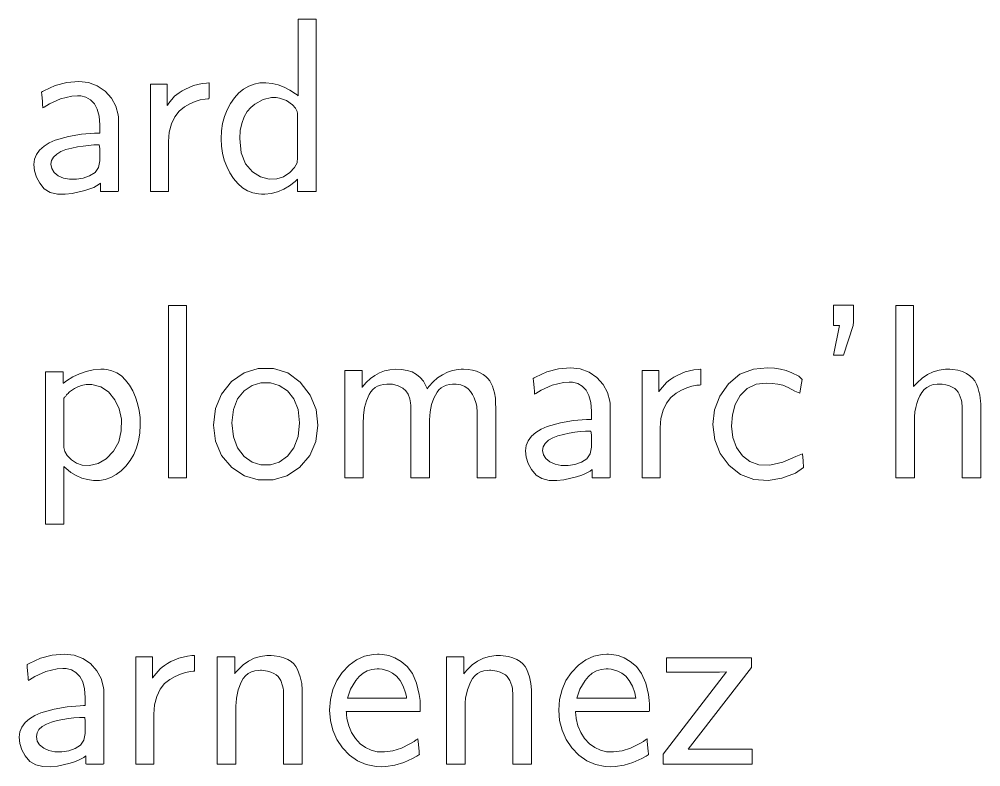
# Model space of a CAD drawing. Header units: inches. Extents: x 4.6 to 89.8, y 4.7 to 35.8.
# Drawn here: x 49.96 to 89.76, y 4.83 to 35.78 of the extents above; entities that cross this region are included whole.
import ezdxf

# ---------------------------------------------------------------- set-up
doc = ezdxf.new("R2010")
doc.units = ezdxf.units.IN
doc.header["$MEASUREMENT"] = 0
doc.layers.add('Calque 1', color=7, linetype='Continuous')

msp = doc.modelspace()

# ---------------------------------------------------------------- linework, layer by layer
at = {"layer": 'Calque 1', "lineweight": 0}
for points in [[(58.318, 30.835), (58.333, 31.163), (58.378, 31.472), (58.454, 31.763), (58.561, 32.036), (58.698, 32.29), (58.864, 32.526), (59.05, 32.73), (59.248, 32.893), (59.459, 33.018), (59.683, 33.102), (59.919, 33.147), (60.17, 33.153), (60.424, 33.125), (60.674, 33.065), (60.92, 32.973), (61.162, 32.849), (61.399, 32.692), (61.458, 32.648), (61.487, 32.625), (61.502, 32.614), (61.506, 32.611), (61.506, 32.634), (61.506, 32.689), (61.506, 32.772), (61.506, 32.881), (61.506, 33.012), (61.506, 33.163), (61.506, 33.33), (61.506, 33.511), (61.506, 33.901), (61.506, 34.71), (61.506, 35.08), (61.506, 35.246), (61.506, 35.395), (61.506, 35.524), (61.506, 35.631), (61.506, 35.712), (61.506, 35.764), (61.506, 35.784), (61.509, 35.784), (61.538, 35.784), (61.591, 35.784), (61.663, 35.784), (61.842, 35.784), (62.03, 35.784), (62.112, 35.784), (62.18, 35.784), (62.227, 35.784), (62.248, 35.784), (62.249, 35.783), (62.249, 35.768), (62.249, 35.735), (62.249, 35.683), (62.249, 35.615), (62.249, 35.53), (62.249, 35.43), (62.249, 35.316), (62.249, 35.188), (62.249, 35.047), (62.249, 34.731), (62.249, 34.375), (62.249, 33.984), (62.249, 33.566), (62.249, 33.128), (62.249, 32.217), (62.249, 31.307), (62.249, 30.868), (62.249, 30.451), (62.249, 30.06), (62.249, 29.703), (62.249, 29.387), (62.249, 29.246), (62.249, 29.119), (62.249, 29.004), (62.249, 28.904), (62.249, 28.82), (62.249, 28.751), (62.249, 28.7), (62.249, 28.666), (62.249, 28.651), (62.248, 28.651), (62.226, 28.651), (62.177, 28.651), (62.107, 28.651), (62.021, 28.651), (61.827, 28.651), (61.64, 28.651), (61.565, 28.651), (61.51, 28.651), (61.48, 28.651), (61.477, 28.654), (61.477, 28.675), (61.477, 28.713), (61.477, 28.824), (61.477, 28.954), (61.477, 29.073), (61.477, 29.118), (61.477, 29.149), (61.477, 29.162), (61.473, 29.158), (61.459, 29.145), (61.432, 29.119), (61.376, 29.068), (61.146, 28.89), (60.905, 28.748), (60.654, 28.642), (60.392, 28.574), (60.12, 28.542), (59.984, 28.54), (59.861, 28.548), (59.625, 28.594), (59.404, 28.681), (59.198, 28.809), (59.007, 28.978), (58.831, 29.187), (58.674, 29.428), (58.546, 29.682), (58.446, 29.95), (58.375, 30.232), (58.332, 30.527), (58.318, 30.835)], [(50.562, 29.765), (50.589, 29.984), (50.67, 30.186), (50.805, 30.369), (50.987, 30.531), (51.203, 30.666), (51.453, 30.774), (52.004, 30.925), (52.543, 31.022), (53.081, 31.068), (53.216, 31.071), (53.283, 31.072), (53.297, 31.075), (53.297, 31.177), (53.297, 31.327), (53.297, 31.383), (53.297, 31.405), (53.263, 31.765), (53.188, 32.057), (53.069, 32.28), (52.909, 32.445), (52.722, 32.554), (52.509, 32.606), (52.452, 32.61), (52.369, 32.61), (52.133, 32.593), (51.668, 32.485), (51.211, 32.279), (50.985, 32.14), (50.94, 32.109), (50.94, 32.113), (50.938, 32.137), (50.929, 32.236), (50.917, 32.377), (50.892, 32.666), (50.885, 32.753), (50.884, 32.769), (50.918, 32.79), (50.976, 32.822), (51.447, 33.034), (51.931, 33.161), (52.427, 33.204), (52.831, 33.16), (53.192, 33.028), (53.51, 32.809), (53.773, 32.519), (53.954, 32.189), (54.052, 31.822), (54.064, 31.725), (54.068, 31.675), (54.068, 31.656), (54.068, 31.565), (54.068, 31.387), (54.068, 31.14), (54.068, 30.841), (54.068, 30.158), (54.068, 29.474), (54.068, 29.176), (54.068, 28.929), (54.068, 28.751), (54.068, 28.659), (54.036, 28.651), (53.924, 28.651), (53.764, 28.651), (53.438, 28.651), (53.339, 28.651), (53.321, 28.654), (53.321, 28.693), (53.321, 28.76), (53.321, 28.917), (53.321, 28.975), (53.321, 28.998), (53.231, 28.93), (53.155, 28.881), (53.048, 28.823), (52.888, 28.76), (52.676, 28.69), (52.144, 28.57), (51.856, 28.544), (51.542, 28.546), (51.243, 28.616), (50.998, 28.765), (50.807, 28.99), (50.671, 29.243), (50.589, 29.502), (50.562, 29.765)], [(55.395, 28.651), (55.395, 28.684), (55.395, 28.779), (55.395, 28.929), (55.395, 29.126), (55.395, 29.365), (55.395, 29.637), (55.395, 29.937), (55.395, 30.256), (55.395, 31.592), (55.395, 31.906), (55.395, 32.198), (55.395, 32.46), (55.395, 32.687), (55.395, 32.871), (55.395, 33.005), (55.395, 33.081), (55.395, 33.097), (55.421, 33.097), (55.479, 33.097), (55.66, 33.097), (55.866, 33.097), (55.958, 33.097), (56.03, 33.097), (56.075, 33.097), (56.085, 33.095), (56.085, 33.055), (56.085, 32.975), (56.085, 32.738), (56.085, 32.474), (56.085, 32.36), (56.085, 32.272), (56.085, 32.222), (56.085, 32.214), (56.096, 32.232), (56.148, 32.306), (56.393, 32.594), (56.476, 32.665), (56.579, 32.739), (56.701, 32.814), (56.842, 32.892), (57.17, 33.036), (57.525, 33.122), (57.713, 33.141), (57.809, 33.146), (57.816, 33.13), (57.816, 33.081), (57.816, 33.008), (57.816, 32.82), (57.816, 32.633), (57.816, 32.559), (57.816, 32.511), (57.812, 32.494), (57.76, 32.492), (57.656, 32.481), (57.447, 32.442), (57.238, 32.378), (57.021, 32.282), (56.797, 32.155), (56.581, 31.983), (56.4, 31.747), (56.256, 31.45), (56.166, 31.107), (56.133, 30.722), (56.133, 30.689), (56.133, 30.662), (56.133, 30.609), (56.133, 30.531), (56.133, 30.317), (56.133, 30.045), (56.133, 29.434), (56.133, 29.144), (56.133, 28.901), (56.133, 28.804), (56.133, 28.728), (56.133, 28.676), (56.133, 28.652), (56.117, 28.651), (56.065, 28.651), (55.983, 28.651), (55.883, 28.651), (55.661, 28.651), (55.474, 28.651), (55.416, 28.651), (55.395, 28.651)], [(59.089, 30.845), (59.148, 30.253), (59.322, 29.793), (59.608, 29.464), (59.94, 29.254), (60.298, 29.159), (60.624, 29.17), (60.903, 29.262), (61.157, 29.434), (61.352, 29.642), (61.457, 29.843), (61.477, 30.053), (61.477, 30.204), (61.477, 30.411), (61.477, 30.917), (61.477, 31.424), (61.477, 31.631), (61.477, 31.781), (61.477, 31.857), (61.476, 31.886), (61.464, 31.957), (61.396, 32.1), (61.27, 32.244), (61.018, 32.424), (60.739, 32.522), (60.589, 32.541), (60.538, 32.543), (60.537, 32.543), (60.529, 32.543), (60.52, 32.543), (60.49, 32.542), (60.401, 32.537), (60.052, 32.454), (59.708, 32.267), (59.54, 32.133), (59.39, 31.957), (59.265, 31.737), (59.168, 31.473), (59.109, 31.176), (59.089, 30.845)], [(51.271, 29.787), (51.305, 29.604), (51.406, 29.443), (51.575, 29.306), (51.788, 29.209), (52.036, 29.159), (52.324, 29.157), (52.609, 29.201), (52.873, 29.293), (53.1, 29.436), (53.242, 29.643), (53.296, 29.915), (53.297, 30.103), (53.297, 30.431), (53.272, 30.585), (53.051, 30.578), (52.827, 30.562), (52.599, 30.535), (52.367, 30.498), (52.13, 30.449), (51.894, 30.388), (51.687, 30.306), (51.513, 30.202), (51.379, 30.078), (51.298, 29.94)], [(86.244, 16.797), (86.244, 16.806), (86.244, 16.832), (86.244, 16.875), (86.244, 16.933), (86.244, 17.007), (86.244, 17.094), (86.244, 17.196), (86.244, 17.31), (86.244, 17.574), (86.244, 17.88), (86.244, 18.223), (86.244, 18.597), (86.244, 18.995), (86.244, 19.413), (86.244, 20.28), (86.244, 21.152), (86.244, 21.575), (86.244, 21.981), (86.244, 22.365), (86.244, 22.72), (86.244, 23.041), (86.244, 23.322), (86.244, 23.446), (86.244, 23.557), (86.244, 23.655), (86.244, 23.74), (86.244, 23.81), (86.244, 23.864), (86.244, 23.903), (86.244, 23.925), (86.253, 23.93), (86.288, 23.93), (86.343, 23.93), (86.415, 23.93), (86.764, 23.93), (86.843, 23.93), (86.908, 23.93), (86.955, 23.93), (86.979, 23.93), (86.982, 23.929), (86.982, 23.905), (86.982, 23.851), (86.982, 23.769), (86.982, 23.662), (86.982, 23.533), (86.982, 23.384), (86.982, 23.22), (86.982, 22.851), (86.982, 22.451), (86.982, 22.039), (86.982, 21.639), (86.982, 21.273), (86.982, 21.11), (86.982, 20.963), (86.982, 20.836), (86.982, 20.731), (86.982, 20.652), (86.982, 20.6), (86.982, 20.579), (86.987, 20.585), (86.999, 20.599), (87.024, 20.628), (87.124, 20.735), (87.334, 20.922), (87.557, 21.07), (87.792, 21.181), (88.041, 21.254), (88.302, 21.289), (88.369, 21.292), (88.403, 21.292), (88.419, 21.292), (88.48, 21.291), (88.597, 21.284), (88.813, 21.251), (89.006, 21.192), (89.174, 21.112), (89.313, 21.022), (89.423, 20.922), (89.508, 20.81), (89.579, 20.68), (89.639, 20.531), (89.686, 20.371), (89.72, 20.226), (89.741, 20.097), (89.751, 19.979), (89.757, 19.85), (89.759, 19.708), (89.76, 19.638), (89.76, 19.609), (89.76, 19.554), (89.76, 19.477), (89.76, 19.38), (89.76, 19.265), (89.76, 19.134), (89.76, 18.835), (89.76, 18.502), (89.76, 18.153), (89.76, 17.808), (89.76, 17.486), (89.76, 17.339), (89.76, 17.205), (89.76, 17.086), (89.76, 16.984), (89.76, 16.902), (89.76, 16.842), (89.76, 16.806), (89.76, 16.797), (89.742, 16.797), (89.699, 16.797), (89.636, 16.797), (89.557, 16.797), (89.374, 16.797), (89.191, 16.797), (89.112, 16.797), (89.049, 16.797), (89.006, 16.797), (88.988, 16.797), (88.988, 16.806), (88.988, 16.84), (88.988, 16.899), (88.988, 16.979), (88.988, 17.077), (88.988, 17.193), (88.988, 17.324), (88.988, 17.467), (88.988, 17.78), (88.988, 18.115), (88.988, 18.454), (88.988, 18.778), (88.988, 19.069), (88.988, 19.196), (88.988, 19.308), (88.988, 19.403), (88.988, 19.478), (88.988, 19.53), (88.988, 19.559), (88.988, 19.609), (88.987, 19.706), (88.985, 19.787), (88.981, 19.856), (88.969, 19.937), (88.946, 20.036), (88.913, 20.151), (88.871, 20.258), (88.82, 20.348), (88.76, 20.423), (88.681, 20.49), (88.581, 20.552), (88.461, 20.608), (88.32, 20.65), (88.161, 20.674), (88.074, 20.679), (88.029, 20.68), (87.996, 20.679), (87.954, 20.678), (87.795, 20.657), (87.652, 20.612), (87.524, 20.543), (87.411, 20.451), (87.314, 20.335), (87.232, 20.195), (87.164, 20.042), (87.109, 19.878), (87.066, 19.705), (87.036, 19.522), (87.02, 19.328), (87.016, 19.228), (87.015, 19.176), (87.015, 19.163), (87.015, 19.157), (87.015, 19.129), (87.015, 19.08), (87.015, 19.012), (87.015, 18.928), (87.015, 18.83), (87.015, 18.719), (87.015, 18.467), (87.015, 17.897), (87.015, 17.612), (87.015, 17.346), (87.015, 17.116), (87.015, 17.02), (87.015, 16.938), (87.015, 16.873), (87.015, 16.827), (87.015, 16.801), (87.015, 16.797), (86.995, 16.797), (86.95, 16.797), (86.884, 16.797), (86.804, 16.797), (86.438, 16.797), (86.361, 16.797), (86.299, 16.797), (86.258, 16.797), (86.244, 16.797)], [(51.04, 14.873), (51.04, 14.881), (51.04, 14.907), (51.04, 14.948), (51.04, 15.005), (51.04, 15.076), (51.04, 15.16), (51.04, 15.368), (51.04, 15.622), (51.04, 15.916), (51.04, 16.244), (51.04, 16.599), (51.04, 16.976), (51.04, 17.37), (51.04, 18.18), (51.04, 18.981), (51.04, 19.363), (51.04, 19.725), (51.04, 20.061), (51.04, 20.365), (51.04, 20.63), (51.04, 20.851), (51.04, 20.943), (51.04, 21.022), (51.04, 21.086), (51.04, 21.136), (51.04, 21.17), (51.04, 21.188), (51.042, 21.191), (51.068, 21.191), (51.119, 21.191), (51.189, 21.191), (51.273, 21.191), (51.46, 21.191), (51.635, 21.191), (51.704, 21.191), (51.753, 21.191), (51.776, 21.191), (51.778, 21.185), (51.778, 21.162), (51.778, 21.124), (51.778, 21.017), (51.778, 20.894), (51.778, 20.784), (51.778, 20.743), (51.778, 20.717), (51.778, 20.71), (51.778, 20.709), (51.778, 20.709), (51.789, 20.718), (51.915, 20.813), (52.175, 20.977), (52.448, 21.107), (52.731, 21.203), (53.026, 21.264), (53.332, 21.291), (53.41, 21.292), (53.47, 21.291), (53.583, 21.282), (53.798, 21.232), (53.999, 21.142), (54.186, 21.013), (54.359, 20.843), (54.518, 20.632), (54.658, 20.393), (54.773, 20.139), (54.861, 19.872), (54.923, 19.59), (54.96, 19.296), (54.97, 18.984), (54.951, 18.646), (54.9, 18.33), (54.817, 18.035), (54.701, 17.762), (54.553, 17.51), (54.374, 17.281), (54.178, 17.086), (53.971, 16.929), (53.752, 16.811), (53.521, 16.732), (53.279, 16.692), (53.029, 16.69), (52.784, 16.722), (52.548, 16.788), (52.319, 16.888), (52.099, 17.022), (51.887, 17.19), (51.835, 17.237), (51.811, 17.259), (51.811, 17.255), (51.811, 17.229), (51.811, 17.18), (51.811, 17.11), (51.811, 17.022), (51.811, 16.917), (51.811, 16.799), (51.811, 16.53), (51.811, 16.233), (51.811, 15.628), (51.811, 15.356), (51.811, 15.235), (51.811, 15.128), (51.811, 15.037), (51.811, 14.963), (51.811, 14.91), (51.811, 14.879), (51.805, 14.873), (51.77, 14.873), (51.71, 14.873), (51.632, 14.873), (51.25, 14.873), (51.167, 14.873), (51.1, 14.873), (51.056, 14.873), (51.04, 14.873)], [(57.995, 18.979), (58.079, 19.665), (58.332, 20.267), (58.752, 20.783), (59.266, 21.146), (59.846, 21.327), (60.487, 21.326), (61.08, 21.137), (61.591, 20.758), (61.998, 20.225), (62.244, 19.628), (62.326, 18.97), (62.24, 18.301), (61.983, 17.719), (61.557, 17.226), (61.042, 16.88), (60.469, 16.708), (59.852, 16.708), (59.278, 16.882), (58.763, 17.23), (58.338, 17.726), (58.08, 18.31)], [(63.43, 16.797), (63.43, 16.812), (63.43, 16.856), (63.43, 16.928), (63.43, 17.024), (63.43, 17.142), (63.43, 17.281), (63.43, 17.613), (63.43, 18), (63.43, 18.428), (63.43, 19.332), (63.43, 19.776), (63.43, 20.19), (63.43, 20.559), (63.43, 20.865), (63.43, 20.989), (63.43, 21.091), (63.43, 21.169), (63.43, 21.22), (63.43, 21.243), (63.432, 21.244), (63.448, 21.244), (63.527, 21.244), (63.65, 21.244), (63.937, 21.244), (64.058, 21.244), (64.134, 21.244), (64.149, 21.239), (64.149, 21.179), (64.149, 21.07), (64.149, 20.933), (64.149, 20.663), (64.149, 20.572), (64.149, 20.548), (64.149, 20.542), (64.149, 20.54), (64.158, 20.552), (64.321, 20.742), (64.495, 20.904), (64.68, 21.037), (64.876, 21.143), (65.083, 21.221), (65.301, 21.27), (65.53, 21.291), (65.779, 21.284), (66.011, 21.246), (66.217, 21.178), (66.399, 21.08), (66.556, 20.952), (66.688, 20.793), (66.795, 20.604), (66.839, 20.498), (66.844, 20.485), (66.854, 20.494), (66.875, 20.522), (66.917, 20.575), (67.092, 20.768), (67.277, 20.931), (67.474, 21.064), (67.681, 21.166), (67.899, 21.238), (68.128, 21.28), (68.247, 21.29), (68.307, 21.292), (68.352, 21.292), (68.547, 21.282), (68.727, 21.253), (68.891, 21.206), (69.039, 21.142), (69.167, 21.069), (69.275, 20.99), (69.362, 20.905), (69.433, 20.812), (69.547, 20.585), (69.626, 20.319), (69.667, 20.096), (69.677, 19.904), (69.681, 19.672), (69.681, 19.642), (69.681, 19.598), (69.681, 19.486), (69.681, 19.316), (69.681, 19.101), (69.681, 18.85), (69.681, 18.286), (69.681, 17.713), (69.681, 17.45), (69.681, 17.217), (69.681, 17.025), (69.681, 16.885), (69.681, 16.808), (69.679, 16.797), (69.623, 16.797), (69.51, 16.797), (69.205, 16.797), (69.062, 16.797), (68.955, 16.797), (68.91, 16.797), (68.909, 16.823), (68.909, 16.916), (68.909, 17.067), (68.909, 17.266), (68.909, 17.502), (68.909, 17.765), (68.909, 18.326), (68.909, 18.865), (68.909, 19.1), (68.909, 19.298), (68.909, 19.448), (68.909, 19.539), (68.909, 19.564), (68.909, 19.567), (68.909, 19.573), (68.909, 19.605), (68.907, 19.657), (68.895, 19.751), (68.872, 19.876), (68.794, 20.113), (68.727, 20.246), (68.64, 20.374), (68.536, 20.482), (68.401, 20.571), (68.233, 20.641), (68.039, 20.676), (67.986, 20.679), (67.96, 20.68), (67.898, 20.678), (67.764, 20.663), (67.64, 20.632), (67.527, 20.584), (67.425, 20.519), (67.333, 20.438), (67.252, 20.341), (67.121, 20.101), (67.027, 19.83), (66.969, 19.531), (66.947, 19.203), (66.946, 19.164), (66.946, 19.155), (66.946, 19.091), (66.946, 18.974), (66.946, 18.815), (66.946, 18.621), (66.946, 18.402), (66.946, 17.925), (66.946, 17.456), (66.946, 17.248), (66.946, 17.069), (66.946, 16.928), (66.946, 16.834), (66.946, 16.797), (66.938, 16.797), (66.867, 16.797), (66.744, 16.797), (66.436, 16.797), (66.299, 16.797), (66.204, 16.797), (66.18, 16.797), (66.175, 16.8), (66.175, 16.857), (66.175, 16.979), (66.175, 17.153), (66.175, 17.37), (66.175, 17.62), (66.175, 17.89), (66.175, 18.454), (66.175, 18.726), (66.175, 18.977), (66.175, 19.196), (66.175, 19.373), (66.175, 19.498), (66.175, 19.559), (66.174, 19.643), (66.171, 19.787), (66.161, 19.908), (66.123, 20.073), (66.058, 20.258), (65.968, 20.4), (65.837, 20.511), (65.647, 20.608), (65.403, 20.668), (65.261, 20.679), (65.224, 20.68), (65.169, 20.679), (65.033, 20.667), (64.908, 20.637), (64.794, 20.592), (64.69, 20.53), (64.598, 20.451), (64.516, 20.356), (64.444, 20.244), (64.331, 19.988), (64.253, 19.705), (64.21, 19.394), (64.203, 19.228), (64.202, 19.185), (64.202, 19.162), (64.202, 19.115), (64.202, 19.012), (64.202, 18.864), (64.202, 18.679), (64.202, 18.467), (64.202, 17.52), (64.202, 17.305), (64.202, 17.116), (64.202, 16.963), (64.202, 16.856), (64.202, 16.801), (64.198, 16.797), (64.136, 16.797), (64.019, 16.797), (63.87, 16.797), (63.572, 16.797), (63.47, 16.797), (63.43, 16.797)], [(70.916, 17.911), (70.943, 18.131), (71.024, 18.333), (71.159, 18.516), (71.341, 18.678), (71.557, 18.812), (71.806, 18.92), (72.358, 19.071), (72.897, 19.168), (73.434, 19.214), (73.569, 19.218), (73.637, 19.218), (73.65, 19.222), (73.65, 19.324), (73.65, 19.474), (73.65, 19.529), (73.65, 19.551), (73.617, 19.912), (73.541, 20.203), (73.423, 20.426), (73.263, 20.591), (73.076, 20.7), (72.863, 20.752), (72.806, 20.756), (72.723, 20.756), (72.487, 20.739), (72.021, 20.631), (71.564, 20.426), (71.339, 20.286), (71.294, 20.255), (71.294, 20.259), (71.292, 20.284), (71.283, 20.383), (71.271, 20.524), (71.246, 20.813), (71.239, 20.9), (71.237, 20.915), (71.272, 20.936), (71.33, 20.969), (71.801, 21.18), (72.285, 21.308), (72.78, 21.35), (73.184, 21.306), (73.546, 21.175), (73.864, 20.956), (74.127, 20.665), (74.307, 20.336), (74.406, 19.969), (74.418, 19.871), (74.421, 19.821), (74.422, 19.803), (74.422, 19.711), (74.422, 19.533), (74.422, 19.286), (74.422, 18.988), (74.422, 18.304), (74.422, 17.621), (74.422, 17.322), (74.422, 17.075), (74.422, 16.897), (74.422, 16.806), (74.39, 16.797), (74.278, 16.797), (74.118, 16.797), (73.791, 16.797), (73.693, 16.797), (73.675, 16.801), (73.675, 16.84), (73.675, 16.907), (73.675, 17.064), (73.675, 17.121), (73.675, 17.144), (73.585, 17.076), (73.509, 17.027), (73.401, 16.97), (73.242, 16.906), (73.03, 16.836), (72.497, 16.716), (72.21, 16.69), (71.896, 16.692), (71.596, 16.763), (71.351, 16.911), (71.161, 17.137), (71.025, 17.39), (70.943, 17.648), (70.916, 17.911)], [(75.748, 16.797), (75.748, 16.83), (75.748, 16.925), (75.748, 17.075), (75.748, 17.273), (75.748, 17.511), (75.748, 17.784), (75.748, 18.083), (75.748, 18.402), (75.748, 19.738), (75.748, 20.052), (75.748, 20.344), (75.748, 20.607), (75.748, 20.834), (75.748, 21.017), (75.748, 21.151), (75.748, 21.228), (75.749, 21.244), (75.775, 21.244), (75.833, 21.244), (76.013, 21.244), (76.22, 21.244), (76.312, 21.244), (76.384, 21.244), (76.428, 21.244), (76.438, 21.241), (76.438, 21.201), (76.438, 21.121), (76.438, 20.885), (76.438, 20.621), (76.438, 20.506), (76.438, 20.419), (76.438, 20.368), (76.438, 20.361), (76.45, 20.378), (76.501, 20.453), (76.747, 20.74), (76.83, 20.812), (76.933, 20.885), (77.054, 20.961), (77.195, 21.038), (77.523, 21.182), (77.879, 21.268), (78.066, 21.288), (78.162, 21.292), (78.17, 21.276), (78.17, 21.227), (78.17, 21.154), (78.17, 20.967), (78.17, 20.779), (78.17, 20.706), (78.17, 20.657), (78.166, 20.641), (78.114, 20.638), (78.01, 20.628), (77.801, 20.588), (77.591, 20.524), (77.375, 20.429), (77.151, 20.301), (76.935, 20.129), (76.754, 19.894), (76.61, 19.596), (76.52, 19.253), (76.487, 18.869), (76.486, 18.835), (76.486, 18.809), (76.486, 18.755), (76.486, 18.677), (76.486, 18.463), (76.486, 18.192), (76.486, 17.58), (76.486, 17.291), (76.486, 17.047), (76.486, 16.95), (76.486, 16.874), (76.486, 16.823), (76.486, 16.798), (76.471, 16.797), (76.418, 16.797), (76.337, 16.797), (76.237, 16.797), (76.015, 16.797), (75.827, 16.797), (75.77, 16.797), (75.748, 16.797)], [(78.671, 18.999), (78.743, 19.613), (78.958, 20.178), (79.317, 20.694), (79.789, 21.084), (80.358, 21.301), (80.926, 21.349), (81.219, 21.333), (81.475, 21.295), (81.698, 21.235), (81.944, 21.137), (82.225, 21), (82.371, 20.864), (82.316, 20.569), (82.265, 20.295), (82.061, 20.385), (81.787, 20.534), (81.568, 20.627), (81.365, 20.676), (81.132, 20.706), (80.871, 20.718), (80.457, 20.671), (80.094, 20.501), (79.805, 20.209), (79.597, 19.831), (79.477, 19.407), (79.444, 18.935), (79.502, 18.464), (79.654, 18.056), (79.898, 17.713), (80.207, 17.469), (80.572, 17.34), (81.029, 17.327), (81.568, 17.439), (82.109, 17.68), (82.384, 17.796), (82.406, 17.497), (82.426, 17.219), (82.087, 16.995), (81.53, 16.783), (80.961, 16.691), (80.364, 16.732), (79.82, 16.937), (79.345, 17.305), (78.971, 17.801), (78.746, 18.366)], [(58.766, 19.076), (58.822, 18.5), (58.988, 18.036), (59.263, 17.685), (59.595, 17.45), (59.963, 17.333), (60.357, 17.333), (60.725, 17.451), (61.057, 17.689), (61.332, 18.043), (61.499, 18.505), (61.554, 19.076), (61.499, 19.625), (61.332, 20.065), (61.057, 20.394), (60.725, 20.614), (60.357, 20.724), (59.966, 20.724), (59.601, 20.614), (59.269, 20.394), (58.991, 20.065), (58.822, 19.625)], [(51.811, 18.049), (51.845, 17.892), (51.947, 17.723), (52.116, 17.543), (52.328, 17.397), (52.568, 17.317), (52.862, 17.302), (53.227, 17.388), (53.564, 17.589), (53.867, 17.901), (54.079, 18.289), (54.185, 18.744), (54.187, 19.224), (54.097, 19.647), (53.916, 20.03), (53.652, 20.355), (53.332, 20.566), (52.959, 20.657), (52.801, 20.659), (52.727, 20.655), (52.657, 20.647), (52.589, 20.635), (52.525, 20.618), (52.465, 20.595), (52.408, 20.571), (52.353, 20.546), (52.302, 20.523), (52.253, 20.498), (52.205, 20.471), (52.159, 20.441), (52.117, 20.412), (52.079, 20.382), (52.045, 20.354), (52.012, 20.324), (51.979, 20.292), (51.948, 20.259), (51.921, 20.23), (51.9, 20.205), (51.883, 20.183), (51.864, 20.162), (51.845, 20.141), (51.835, 20.13), (51.821, 20.111), (51.811, 20.098), (51.811, 19.644), (51.811, 18.62)], [(71.625, 17.934), (71.658, 17.75), (71.76, 17.59), (71.928, 17.453), (72.142, 17.356), (72.39, 17.306), (72.677, 17.303), (72.963, 17.348), (73.227, 17.44), (73.454, 17.583), (73.596, 17.79), (73.65, 18.062), (73.65, 18.25), (73.65, 18.578), (73.626, 18.731), (73.405, 18.725), (73.18, 18.708), (72.953, 18.682), (72.721, 18.644), (72.483, 18.596), (72.247, 18.535), (72.04, 18.453), (71.867, 18.349), (71.732, 18.224), (71.652, 18.086)], [(49.959, 6.058), (49.986, 6.278), (50.067, 6.479), (50.202, 6.663), (50.384, 6.824), (50.6, 6.959), (50.85, 7.067), (51.401, 7.218), (51.941, 7.315), (52.478, 7.361), (52.613, 7.364), (52.68, 7.365), (52.694, 7.369), (52.694, 7.47), (52.694, 7.621), (52.694, 7.676), (52.694, 7.698), (52.661, 8.058), (52.585, 8.35), (52.466, 8.573), (52.306, 8.738), (52.119, 8.847), (51.906, 8.899), (51.849, 8.903), (51.767, 8.903), (51.531, 8.886), (51.065, 8.778), (50.608, 8.572), (50.382, 8.433), (50.337, 8.402), (50.337, 8.406), (50.335, 8.43), (50.327, 8.529), (50.314, 8.671), (50.289, 8.96), (50.282, 9.046), (50.281, 9.062), (50.315, 9.083), (50.373, 9.115), (50.845, 9.327), (51.328, 9.454), (51.824, 9.497), (52.228, 9.453), (52.589, 9.322), (52.907, 9.103), (53.17, 8.812), (53.351, 8.483), (53.449, 8.116), (53.461, 8.018), (53.465, 7.968), (53.466, 7.95), (53.466, 7.858), (53.466, 7.68), (53.466, 7.433), (53.466, 7.135), (53.466, 6.451), (53.466, 5.768), (53.466, 5.469), (53.466, 5.222), (53.466, 5.044), (53.466, 4.952), (53.433, 4.944), (53.321, 4.944), (53.162, 4.944), (52.835, 4.944), (52.737, 4.944), (52.718, 4.948), (52.718, 4.986), (52.718, 5.054), (52.718, 5.211), (52.718, 5.268), (52.718, 5.291), (52.628, 5.223), (52.552, 5.174), (52.445, 5.117), (52.286, 5.053), (52.073, 4.983), (51.541, 4.863), (51.253, 4.837), (50.939, 4.839), (50.64, 4.909), (50.395, 5.058), (50.204, 5.283), (50.068, 5.537), (49.986, 5.795), (49.959, 6.058)], [(54.792, 4.944), (54.792, 4.977), (54.792, 5.072), (54.792, 5.222), (54.792, 5.42), (54.792, 5.658), (54.792, 5.931), (54.792, 6.23), (54.792, 6.549), (54.792, 7.885), (54.792, 8.199), (54.792, 8.491), (54.792, 8.754), (54.792, 8.98), (54.792, 9.164), (54.792, 9.298), (54.792, 9.375), (54.792, 9.391), (54.818, 9.391), (54.877, 9.391), (55.057, 9.391), (55.263, 9.391), (55.355, 9.391), (55.428, 9.391), (55.472, 9.391), (55.482, 9.388), (55.482, 9.348), (55.482, 9.268), (55.482, 9.031), (55.482, 8.768), (55.482, 8.653), (55.482, 8.565), (55.482, 8.515), (55.482, 8.507), (55.493, 8.525), (55.545, 8.6), (55.79, 8.887), (55.874, 8.959), (55.976, 9.032), (56.098, 9.108), (56.239, 9.185), (56.567, 9.329), (56.922, 9.415), (57.11, 9.435), (57.206, 9.439), (57.213, 9.423), (57.213, 9.374), (57.213, 9.301), (57.213, 9.113), (57.213, 8.926), (57.213, 8.853), (57.213, 8.804), (57.209, 8.788), (57.157, 8.785), (57.053, 8.774), (56.844, 8.735), (56.635, 8.671), (56.419, 8.576), (56.195, 8.448), (55.978, 8.276), (55.797, 8.041), (55.654, 7.743), (55.563, 7.4), (55.53, 7.016), (55.53, 6.982), (55.53, 6.955), (55.53, 6.902), (55.53, 6.824), (55.53, 6.61), (55.53, 6.339), (55.53, 5.727), (55.53, 5.438), (55.53, 5.194), (55.53, 5.097), (55.53, 5.021), (55.53, 4.97), (55.53, 4.945), (55.514, 4.944), (55.462, 4.944), (55.381, 4.944), (55.28, 4.944), (55.058, 4.944), (54.871, 4.944), (54.813, 4.944), (54.792, 4.944)], [(58.159, 4.944), (58.159, 4.966), (58.159, 5.029), (58.159, 5.129), (58.159, 5.264), (58.159, 5.428), (58.159, 5.619), (58.159, 5.833), (58.159, 6.066), (58.159, 6.574), (58.159, 7.115), (58.159, 7.659), (58.159, 8.176), (58.159, 8.636), (58.159, 8.837), (58.159, 9.012), (58.159, 9.158), (58.159, 9.272), (58.159, 9.35), (58.159, 9.388), (58.168, 9.391), (58.201, 9.391), (58.325, 9.391), (58.665, 9.391), (58.806, 9.391), (58.852, 9.391), (58.875, 9.391), (58.877, 9.385), (58.877, 9.357), (58.877, 9.241), (58.877, 8.91), (58.877, 8.768), (58.877, 8.719), (58.877, 8.691), (58.877, 8.687), (58.918, 8.739), (59.016, 8.853), (59.223, 9.05), (59.447, 9.208), (59.686, 9.324), (59.941, 9.4), (60.212, 9.436), (60.282, 9.439), (60.318, 9.439), (60.334, 9.439), (60.393, 9.438), (60.507, 9.431), (60.718, 9.401), (60.907, 9.347), (61.072, 9.273), (61.211, 9.188), (61.322, 9.092), (61.41, 8.984), (61.484, 8.858), (61.591, 8.559), (61.65, 8.281), (61.67, 8.014), (61.674, 7.86), (61.675, 7.785), (61.675, 7.756), (61.675, 7.701), (61.675, 7.624), (61.675, 7.527), (61.675, 7.281), (61.675, 6.982), (61.675, 6.3), (61.675, 5.955), (61.675, 5.633), (61.675, 5.352), (61.675, 5.131), (61.675, 5.048), (61.675, 4.988), (61.675, 4.953), (61.674, 4.944), (61.657, 4.944), (61.614, 4.944), (61.472, 4.944), (61.289, 4.944), (61.106, 4.944), (60.963, 4.944), (60.92, 4.944), (60.903, 4.944), (60.903, 4.953), (60.903, 4.987), (60.903, 5.046), (60.903, 5.125), (60.903, 5.34), (60.903, 5.613), (60.903, 5.927), (60.903, 6.262), (60.903, 6.925), (60.903, 7.216), (60.903, 7.455), (60.903, 7.55), (60.903, 7.624), (60.903, 7.677), (60.903, 7.706), (60.903, 7.756), (60.902, 7.853), (60.896, 8.003), (60.884, 8.084), (60.861, 8.183), (60.786, 8.404), (60.675, 8.57), (60.596, 8.637), (60.496, 8.699), (60.375, 8.755), (60.235, 8.797), (60.076, 8.82), (59.989, 8.826), (59.944, 8.826), (59.869, 8.825), (59.71, 8.804), (59.567, 8.759), (59.439, 8.69), (59.326, 8.598), (59.229, 8.481), (59.147, 8.342), (59.023, 8.025), (58.951, 7.668), (58.934, 7.475), (58.931, 7.374), (58.93, 7.323), (58.93, 7.304), (58.93, 7.276), (58.93, 7.227), (58.93, 7.075), (58.93, 6.866), (58.93, 6.614), (58.93, 6.044), (58.93, 5.758), (58.93, 5.493), (58.93, 5.263), (58.93, 5.085), (58.93, 5.02), (58.93, 4.974), (58.93, 4.948), (58.93, 4.944), (58.91, 4.944), (58.864, 4.944), (58.719, 4.944), (58.353, 4.944), (58.214, 4.944), (58.173, 4.944), (58.159, 4.944)], [(62.808, 7.178), (62.841, 7.62), (62.939, 8.028), (63.102, 8.402), (63.332, 8.742), (63.615, 9.037), (63.922, 9.261), (64.251, 9.41), (64.603, 9.486), (64.787, 9.497), (64.864, 9.496), (64.999, 9.486), (65.261, 9.435), (65.513, 9.34), (65.766, 9.193), (66.017, 8.986), (66.232, 8.691), (66.405, 8.301), (66.518, 7.832), (66.549, 7.57), (66.559, 7.432), (66.56, 7.403), (66.56, 7.397), (66.56, 7.332), (66.56, 7.235), (66.56, 7.149), (66.552, 7.119), (66.491, 7.119), (66.378, 7.119), (66.221, 7.119), (66.027, 7.119), (65.558, 7.119), (65.029, 7.119), (64.501, 7.119), (64.031, 7.119), (63.837, 7.119), (63.68, 7.119), (63.567, 7.119), (63.507, 7.119), (63.498, 7.119), (63.5, 7.079), (63.506, 6.993), (63.526, 6.829), (63.599, 6.522), (63.715, 6.246), (63.875, 6.001), (64.074, 5.789), (64.292, 5.627), (64.528, 5.516), (64.781, 5.457), (64.914, 5.446), (65.077, 5.449), (65.429, 5.499), (65.781, 5.608), (66.132, 5.778), (66.307, 5.885), (66.395, 5.945), (66.439, 5.976), (66.459, 5.99), (66.462, 5.959), (66.469, 5.889), (66.51, 5.465), (66.517, 5.386), (66.521, 5.343), (66.522, 5.34), (66.504, 5.328), (66.416, 5.271), (66.238, 5.169), (65.877, 5.004), (65.509, 4.895), (65.136, 4.84), (64.944, 4.833), (64.729, 4.844), (64.326, 4.923), (63.96, 5.079), (63.631, 5.311), (63.34, 5.618), (63.107, 5.966), (62.941, 6.342), (62.841, 6.746), (62.808, 7.178)], [(67.646, 4.944), (67.646, 4.966), (67.646, 5.029), (67.646, 5.129), (67.646, 5.264), (67.646, 5.428), (67.646, 5.619), (67.646, 5.833), (67.646, 6.066), (67.646, 6.574), (67.646, 7.115), (67.646, 7.659), (67.646, 8.176), (67.646, 8.636), (67.646, 8.837), (67.646, 9.012), (67.646, 9.158), (67.646, 9.272), (67.646, 9.35), (67.646, 9.388), (67.655, 9.391), (67.688, 9.391), (67.812, 9.391), (68.153, 9.391), (68.293, 9.391), (68.339, 9.391), (68.362, 9.391), (68.364, 9.385), (68.364, 9.357), (68.364, 9.241), (68.364, 8.91), (68.364, 8.768), (68.364, 8.719), (68.364, 8.691), (68.364, 8.687), (68.405, 8.739), (68.503, 8.853), (68.71, 9.05), (68.934, 9.208), (69.173, 9.324), (69.428, 9.4), (69.699, 9.436), (69.769, 9.439), (69.805, 9.439), (69.821, 9.439), (69.88, 9.438), (69.994, 9.431), (70.205, 9.401), (70.394, 9.347), (70.559, 9.273), (70.698, 9.188), (70.809, 9.092), (70.897, 8.984), (70.971, 8.858), (71.078, 8.559), (71.137, 8.281), (71.157, 8.014), (71.161, 7.86), (71.162, 7.785), (71.162, 7.756), (71.162, 7.701), (71.162, 7.624), (71.162, 7.527), (71.162, 7.281), (71.162, 6.982), (71.162, 6.3), (71.162, 5.955), (71.162, 5.633), (71.162, 5.352), (71.162, 5.131), (71.162, 5.048), (71.162, 4.988), (71.162, 4.953), (71.162, 4.944), (71.144, 4.944), (71.101, 4.944), (70.959, 4.944), (70.776, 4.944), (70.593, 4.944), (70.451, 4.944), (70.408, 4.944), (70.39, 4.944), (70.39, 4.953), (70.39, 4.987), (70.39, 5.046), (70.39, 5.125), (70.39, 5.34), (70.39, 5.613), (70.39, 5.927), (70.39, 6.262), (70.39, 6.925), (70.39, 7.216), (70.39, 7.455), (70.39, 7.55), (70.39, 7.624), (70.39, 7.677), (70.39, 7.706), (70.39, 7.756), (70.389, 7.853), (70.383, 8.003), (70.371, 8.084), (70.348, 8.183), (70.273, 8.404), (70.162, 8.57), (70.083, 8.637), (69.983, 8.699), (69.863, 8.755), (69.722, 8.797), (69.563, 8.82), (69.476, 8.826), (69.431, 8.826), (69.356, 8.825), (69.197, 8.804), (69.054, 8.759), (68.926, 8.69), (68.813, 8.598), (68.716, 8.481), (68.634, 8.342), (68.511, 8.025), (68.438, 7.668), (68.422, 7.475), (68.418, 7.374), (68.417, 7.323), (68.417, 7.304), (68.417, 7.276), (68.417, 7.227), (68.417, 7.075), (68.417, 6.866), (68.417, 6.614), (68.417, 6.044), (68.417, 5.758), (68.417, 5.493), (68.417, 5.263), (68.417, 5.085), (68.417, 5.02), (68.417, 4.974), (68.417, 4.948), (68.417, 4.944), (68.397, 4.944), (68.352, 4.944), (68.206, 4.944), (67.84, 4.944), (67.701, 4.944), (67.66, 4.944), (67.646, 4.944)], [(72.295, 7.178), (72.328, 7.62), (72.426, 8.028), (72.59, 8.402), (72.819, 8.742), (73.102, 9.037), (73.409, 9.261), (73.738, 9.41), (74.09, 9.486), (74.275, 9.497), (74.351, 9.496), (74.486, 9.486), (74.748, 9.435), (75, 9.34), (75.253, 9.193), (75.504, 8.986), (75.719, 8.691), (75.892, 8.301), (76.005, 7.832), (76.036, 7.57), (76.046, 7.432), (76.048, 7.403), (76.048, 7.397), (76.048, 7.332), (76.048, 7.235), (76.048, 7.149), (76.039, 7.119), (75.978, 7.119), (75.865, 7.119), (75.708, 7.119), (75.514, 7.119), (75.045, 7.119), (74.516, 7.119), (73.988, 7.119), (73.518, 7.119), (73.324, 7.119), (73.167, 7.119), (73.055, 7.119), (72.994, 7.119), (72.985, 7.119), (72.987, 7.079), (72.993, 6.993), (73.013, 6.829), (73.086, 6.522), (73.202, 6.246), (73.362, 6.001), (73.561, 5.789), (73.779, 5.627), (74.015, 5.516), (74.268, 5.457), (74.401, 5.446), (74.564, 5.449), (74.916, 5.499), (75.268, 5.608), (75.619, 5.778), (75.794, 5.885), (75.882, 5.945), (75.926, 5.976), (75.946, 5.99), (75.949, 5.959), (75.956, 5.889), (75.997, 5.465), (76.004, 5.386), (76.009, 5.343), (76.009, 5.34), (75.991, 5.328), (75.903, 5.271), (75.725, 5.169), (75.364, 5.004), (74.996, 4.895), (74.623, 4.84), (74.432, 4.833), (74.216, 4.844), (73.814, 4.923), (73.448, 5.079), (73.118, 5.311), (72.827, 5.618), (72.594, 5.966), (72.428, 6.342), (72.328, 6.746), (72.295, 7.178)], [(63.546, 7.669), (63.567, 7.669), (63.627, 7.669), (63.846, 7.669), (64.164, 7.669), (64.543, 7.669), (65.327, 7.669), (65.655, 7.669), (65.891, 7.669), (65.961, 7.669), (65.994, 7.669), (65.984, 7.74), (65.951, 7.897), (65.855, 8.177), (65.725, 8.411), (65.576, 8.589), (65.413, 8.709), (65.254, 8.789), (64.98, 8.869), (64.853, 8.883), (64.769, 8.884), (64.56, 8.86), (64.368, 8.8), (64.192, 8.703), (64.033, 8.57), (63.892, 8.405), (63.675, 8.05), (63.546, 7.669)], [(73.033, 7.669), (73.054, 7.669), (73.115, 7.669), (73.333, 7.669), (73.651, 7.669), (74.03, 7.669), (74.814, 7.669), (75.143, 7.669), (75.378, 7.669), (75.449, 7.669), (75.481, 7.669), (75.472, 7.74), (75.438, 7.897), (75.342, 8.177), (75.212, 8.411), (75.063, 8.589), (74.9, 8.709), (74.741, 8.789), (74.467, 8.869), (74.34, 8.883), (74.256, 8.884), (74.047, 8.86), (73.855, 8.8), (73.679, 8.703), (73.521, 8.57), (73.379, 8.405), (73.162, 8.05), (73.033, 7.669)], [(50.668, 6.08), (50.702, 5.897), (50.803, 5.736), (50.972, 5.6), (51.185, 5.503), (51.434, 5.453), (51.721, 5.45), (52.006, 5.495), (52.27, 5.587), (52.497, 5.729), (52.639, 5.937), (52.693, 6.209), (52.694, 6.396), (52.694, 6.724), (52.669, 6.878), (52.448, 6.872), (52.224, 6.855), (51.996, 6.828), (51.764, 6.791), (51.527, 6.743), (51.291, 6.682), (51.084, 6.6), (50.91, 6.496), (50.776, 6.371), (50.695, 6.233)]]:
    msp.add_lwpolyline(points, close=True, dxfattribs=at)
for points in [[(56.142, 16.797), (56.142, 23.93), (56.88, 23.93), (56.88, 16.797), (56.142, 16.797)], [(83.658, 21.876), (83.914, 23.11), (83.658, 23.11), (83.658, 23.94), (84.488, 23.94), (84.488, 23.25), (84.478, 23.11), (84.073, 21.876), (83.658, 21.876)], [(76.607, 4.944), (76.607, 5.349), (79.236, 8.759), (78.941, 8.744), (76.747, 8.744), (76.747, 9.338), (80.273, 9.338), (80.273, 8.942), (77.654, 5.556), (79.641, 5.556), (79.848, 5.566), (80.302, 5.566), (80.302, 4.944), (76.607, 4.944)]]:
    msp.add_lwpolyline(points, dxfattribs=at)

doc.saveas('drawing.dxf')
